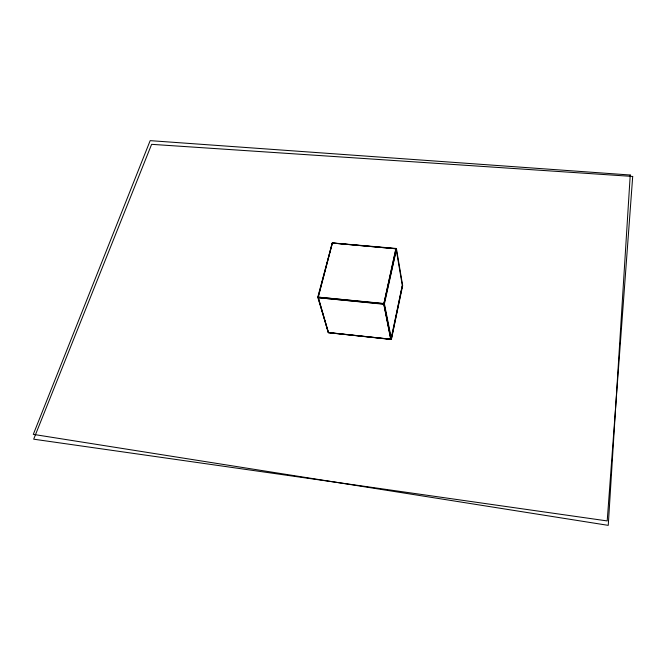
<?xml version="1.0" encoding="UTF-8"?>
<svg xmlns="http://www.w3.org/2000/svg" width="666" height="666" viewBox="0 0 666 666"><rect width="100%" height="100%" fill="white"/><g stroke="black" fill="none" stroke-linecap="round" stroke-linejoin="round"><path stroke-width="1" d="M390.809 339.419L383.866 303.954L318.165 297.694L383.799 304.254L390.809 339.419L328.288 332.667L318.107 297.236L332.259 243.04L395.954 248.776M318.24 297.402L328.471 332.5L390.959 339.244L402.214 285.847M391.067 339.002L384.074 303.829L396.478 248.926L402.655 285.622L391.4 339.036L402.331 285.589L396.062 248.46L332.442 242.932L318.248 297.161L383.882 303.713L396.062 248.46M383.882 303.713L395.92 248.576M391.4 339.036L384.424 303.863L396.478 248.926M328.288 332.667L390.959 339.244M328.23 332.226L317.765 297.202L332.168 243.331M396.004 248.743L332.259 243.04M383.841 303.521L318.248 297.161M630.236 175.016L608.249 525.357L33.3 434.374L150.166 140.643L630.236 175.016M632.7 176.448L607.201 520.929L33.683 439.185L151.615 144.331L632.7 176.448"/></g></svg>
